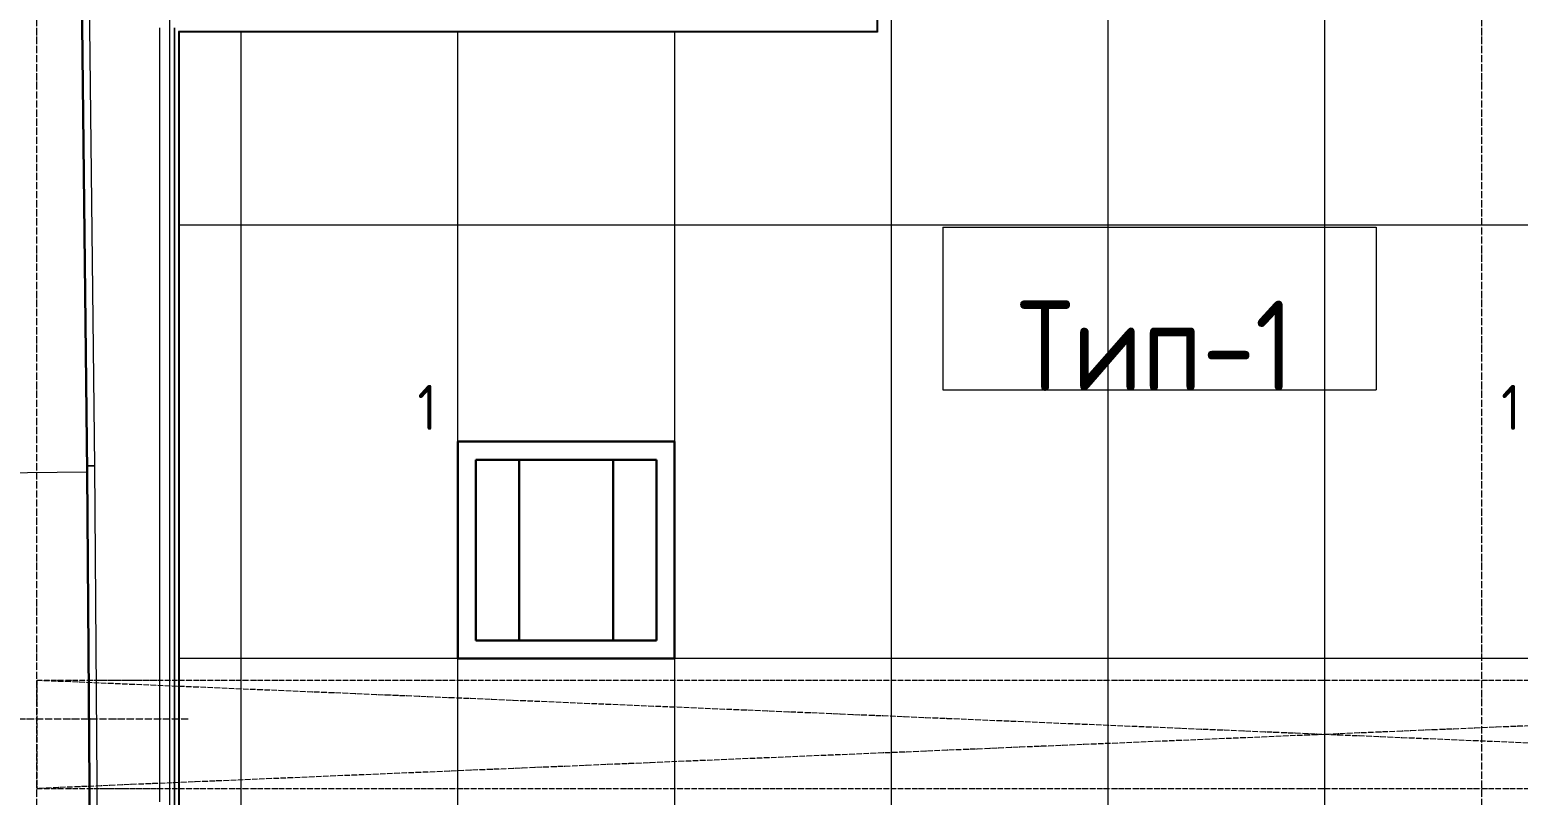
# Model space of a CAD drawing. Header units: millimetres. Extents: x -13069 to 207500, y -71366 to 56785.
# Drawn here: x 41830 to 45951, y 1583 to 3702 of the extents above; entities that cross this region are included whole.
import ezdxf

# ---------------------------------------------------------------- set-up
doc = ezdxf.new("R2010")
doc.units = ezdxf.units.MM
for name, pattern in [('ADSK_Линия сетки', [25, 20, -2.5, 0, -2.5]), ('ADSK_Штрих_ш3 п1_5', [4.5, 3, -1.5]), ('ADSK_Штрихпунктирная 2 точки_ш15 п1_5 п1_5 п1_5', [19.5, 15, -1.5, 0, -1.5, 0, -1.5])]:
    doc.linetypes.add(name, pattern=pattern)
for name, color, linetype, lineweight in [('Аннотация', 7, 'Continuous', 18), ('Каркас', 7, 'Continuous', 18), ('Марки', 7, 'Continuous', 20), ('Оси', 7, 'Continuous', 9), ('Потолки штриховка', 7, 'Continuous', 9), ('Стены несущие', 7, 'Continuous', 30), ('Стены отделка', 7, 'Continuous', 30), ('Стены штриховка', 7, 'Continuous', 9)]:
    doc.layers.add(name, color=color, linetype=linetype, lineweight=lineweight)
doc.layers.add('Линии', color=7, linetype='Continuous', lineweight=9, true_color=0x00a600)
doc.styles.add('GOST Common_4', font='GOST_Common.ttf', dxfattribs={"width": 0.9, "height": 125})
doc.styles.add('GOST Common_B', font='', dxfattribs={"width": 0.9, "height": 250})
doc.styles.get('GOST Common_B').set_extended_font_data('GOST Common', bold=True)

# ---------------------------------------------------------------- blocks, each defined once
blk = doc.blocks.new('ADSK_Марка_Потолок - ADSK_Марка и Смещение от уровня-155896-План потолков 1-го этажа')
at = {"layer": 'Марки'}
for p, q in [((-6, 4.5), (-6, 0)), ((-6, 4.5), (6, 4.5)), ((6, 4.5), (6, 0)), ((-6, 0), (6, 0))]:
    blk.add_line(p, q, dxfattribs=at)

msp = doc.modelspace()

# ---------------------------------------------------------------- hatches: boundary and pattern name
at = {"layer": 'Потолки штриховка', "lineweight": 18}
h = msp.add_hatch(dxfattribs=at)
h.set_pattern_fill('FP_31', color=256, style=0, pattern_type=2)
h.set_pattern_definition([(90, (45414.8, 4362.06), (600, -4e-14), []), (0, (45414.8, 4362), (0, -1200), [])])
h.paths.add_polyline_path([(42243.682, 474.307), (42241.682, 472.321), (42243.682, 472.321)])
h.paths.add_polyline_path([(48780.083, 428.538), (48778.32, 1007.29), (48771.258, 1683.645), (48561.315, 1683.645), (48561.315, 1685.645), (48559.315, 1685.645), (48559.315, 2662.349), (48561.315, 2662.349), (48561.319, 2664.349), (48761.297, 2664.349), (48733.795, 5330.331), (48538.313, 5330.331), (48538.313, 5332.331), (48536.313, 5332.331), (48536.313, 6350.055), (48538.313, 6350.055), (48538.313, 6352.055), (48723.412, 6352.055), (48714.568, 7213), (47432.5, 7213), (47432.5, 7215), (47430.5, 7215.003), (47430.5, 7225), (47422.5, 7225), (47422.5, 8430.011), (45558.912, 8430.011), (45558.912, 8370.928), (45418.912, 8370.928), (45418.912, 8430.011), (44177, 8430.011), (44177, 3697.057), (44175, 3697.057), (44174.999, 3695.057), (42243.682, 3695.057), (42243.682, 474.307), (43782.815, 463.53), (43782.815, 665.575), (43784.815, 665.575), (43784.815, 667.575), (44671.563, 667.575), (44671.563, 665.575), (44673.563, 665.571), (44673.563, 457.293), (48779.887, 428.539)])
h.paths.add_polyline_path([(43784.815, 461.516), (43784.815, 463.516), (43782.899, 463.446), (43784.03, 462.307)])
h.paths.add_polyline_path([(42231.682, 462.391), (42231.682, 3707.057), (42230, 3707.057), (42230, 462.403)])
h.paths.add_polyline_path([(48775.879, 1695.645), (48775.878, 1695.739), (48773.309, 1695.645)])
h.paths.add_polyline_path([(48571.315, 1695.645), (48584.02, 1695.645), (48576.759, 2652.349), (48571.315, 2652.349), (48571.315, 2027.285)])
h.paths.add_polyline_path([(42243.682, 3695.057), (42243.682, 3697.057), (42241.682, 3697.057)])
h.paths.add_polyline_path([(48556.065, 5342.331), (48556.343, 5342.331), (48548.313, 6300.055), (48548.771, 5342.331), (48556.039, 5342.331)])
h.paths.add_polyline_path([(48714.906, 7213), (48716.568, 7213), (48716.547, 7215), (48714.568, 7213)])

# ---------------------------------------------------------------- linework, layer by layer
at = {"layer": 'Каркас', "color": 8, "linetype": 'ADSK_Штрих_ш3 п1_5', "lineweight": 9, "true_color": 0x808080}
for p, q in [((42013.351, 1902.057), (42190, 1902.057)), ((42015.62, 1602.057), (42190, 1602.057))]:
    msp.add_line(p, q, dxfattribs=at)
at = {"layer": 'Линии', "color": 5, "lineweight": 30, "true_color": 0x0000ff}
for p, q in [((43014.783, 2562.057), (43614.783, 2562.057)), ((43014.783, 1962.057), (43014.783, 2562.057)), ((43614.783, 2562.057), (43614.783, 1962.057)), ((43564.783, 2512.057), (43064.783, 2512.057)), ((43064.783, 2512.057), (43064.783, 2012.057)), ((43184.783, 2512.057), (43184.783, 2012.057)), ((43444.783, 2512.057), (43444.783, 2012.057)), ((43564.783, 2012.057), (43564.783, 2512.057)), ((43064.783, 2012.057), (43564.783, 2012.057)), ((43614.783, 1962.057), (43014.783, 1962.057))]:
    msp.add_line(p, q, dxfattribs=at)
at = {"layer": 'Линии', "color": 7, "linetype": 'ADSK_Штрихпунктирная 2 точки_ш15 п1_5 п1_5 п1_5'}
for p, q in [((41849.565, 1902.057), (48995, 1902.057)), ((41849.565, 1902.057), (41849.565, 1602.057)), ((41849.565, 1902.057), (48995, 1602.057)), ((48995, 1902.057), (41849.565, 1602.057)), ((41849.565, 1602.057), (48995, 1602.057))]:
    msp.add_line(p, q, dxfattribs=at)
at = {"layer": 'Оси', "linetype": 'ADSK_Линия сетки'}
for p, q in [((45849.565, -6603.62), (45849.565, 44222.998)), ((41849.565, -6603.62), (41849.565, 21320)), ((-12268.557, 1795), (42270, 1795))]:
    msp.add_line(p, q, dxfattribs=at)
at = {"layer": 'Стены несущие'}
for p, q in [((41916.756, 8994.554), (41988.993, 2478.232)), ((41988.993, 2478.232), (42004.832, 383.977))]:
    msp.add_line(p, q, dxfattribs=at)
at = {"layer": 'Стены отделка', "lineweight": 9}
for p, q in [((41942.88, 8442.233), (42008.806, 2495.176)), ((44177, 8430.011), (44177, 3695.057)), ((42190, 1564.903), (42190, 3707.057)), ((42230, 3707.057), (42230, 462.403)), ((42231.682, 462.391), (42231.682, 3707.057)), ((42243.682, 3695.057), (42243.682, 474.307)), ((44175, 3695.057), (42243.682, 3695.057)), ((42008.806, 2495.176), (41988.807, 2494.955)), ((41988.865, 2495.028), (42008.865, 2495.179)), ((42004.227, 463.983), (41988.865, 2495.028)), ((42008.865, 2495.179), (42024.229, 463.843))]:
    msp.add_line(p, q, dxfattribs=at)
at = {"layer": 'Стены штриховка'}
for p, q in [((44175, 8432.011), (44175, 3695.057)), ((42217, 3732.057), (42217, 462.403)), ((42241.682, 3697.057), (42241.682, 472.321)), ((44177, 3697.057), (42241.682, 3697.057)), ((44177, 3695.057), (44175, 3695.057)), ((41609.016, 2474.019), (41988.993, 2478.232))]:
    msp.add_line(p, q, dxfattribs=at)

# ---------------------------------------------------------------- block references
at = {"layer": 'Марки', "xscale": 99.99999999999993, "yscale": 99.99999999999993, "zscale": 99.99999999999993}
msp.add_blockref('ADSK_Марка_Потолок - ADSK_Марка и Смещение от уровня-155896-План потолков 1-го этажа', (44957.67, 2705.311), dxfattribs=at)

# ---------------------------------------------------------------- texts
at = {"layer": 'Аннотация', "lineweight": 9, "char_height": 125, "width": 175.5, "attachment_point": 5, "line_spacing_factor": 1.022766, "style": 'GOST Common_4'}
for insert in [(42930.421, 2656.878), (45930.421, 2656.878)]:
    msp.add_mtext('\\pt180,360,540,720,900,1080,1260,1440,1620,1800,1980,2160,2340,2520,2700,2880,3060,3240,3420,3600,3780,3960,4140,4320,4500,4680,4860,5040,5220,5400,5580,5760;1 ', dxfattribs=dict(at, insert=insert))
at = {"layer": 'Марки', "lineweight": 9, "insert": (44947.039, 2827.467), "char_height": 250, "width": 792, "attachment_point": 5, "line_spacing_factor": 1.022766, "style": 'GOST Common_B'}
msp.add_mtext('\\pt1143,2286,3429,4572,5715,6858,8001,9144,10287,11430,12573,13716,14859,16002,17145,18288,19431,20574,21717,22860,24003,25146,26289,27432,28575,29718,30861,32004,33147,34290,35433,36576;Тип-1', dxfattribs=at)

doc.saveas('drawing.dxf')
